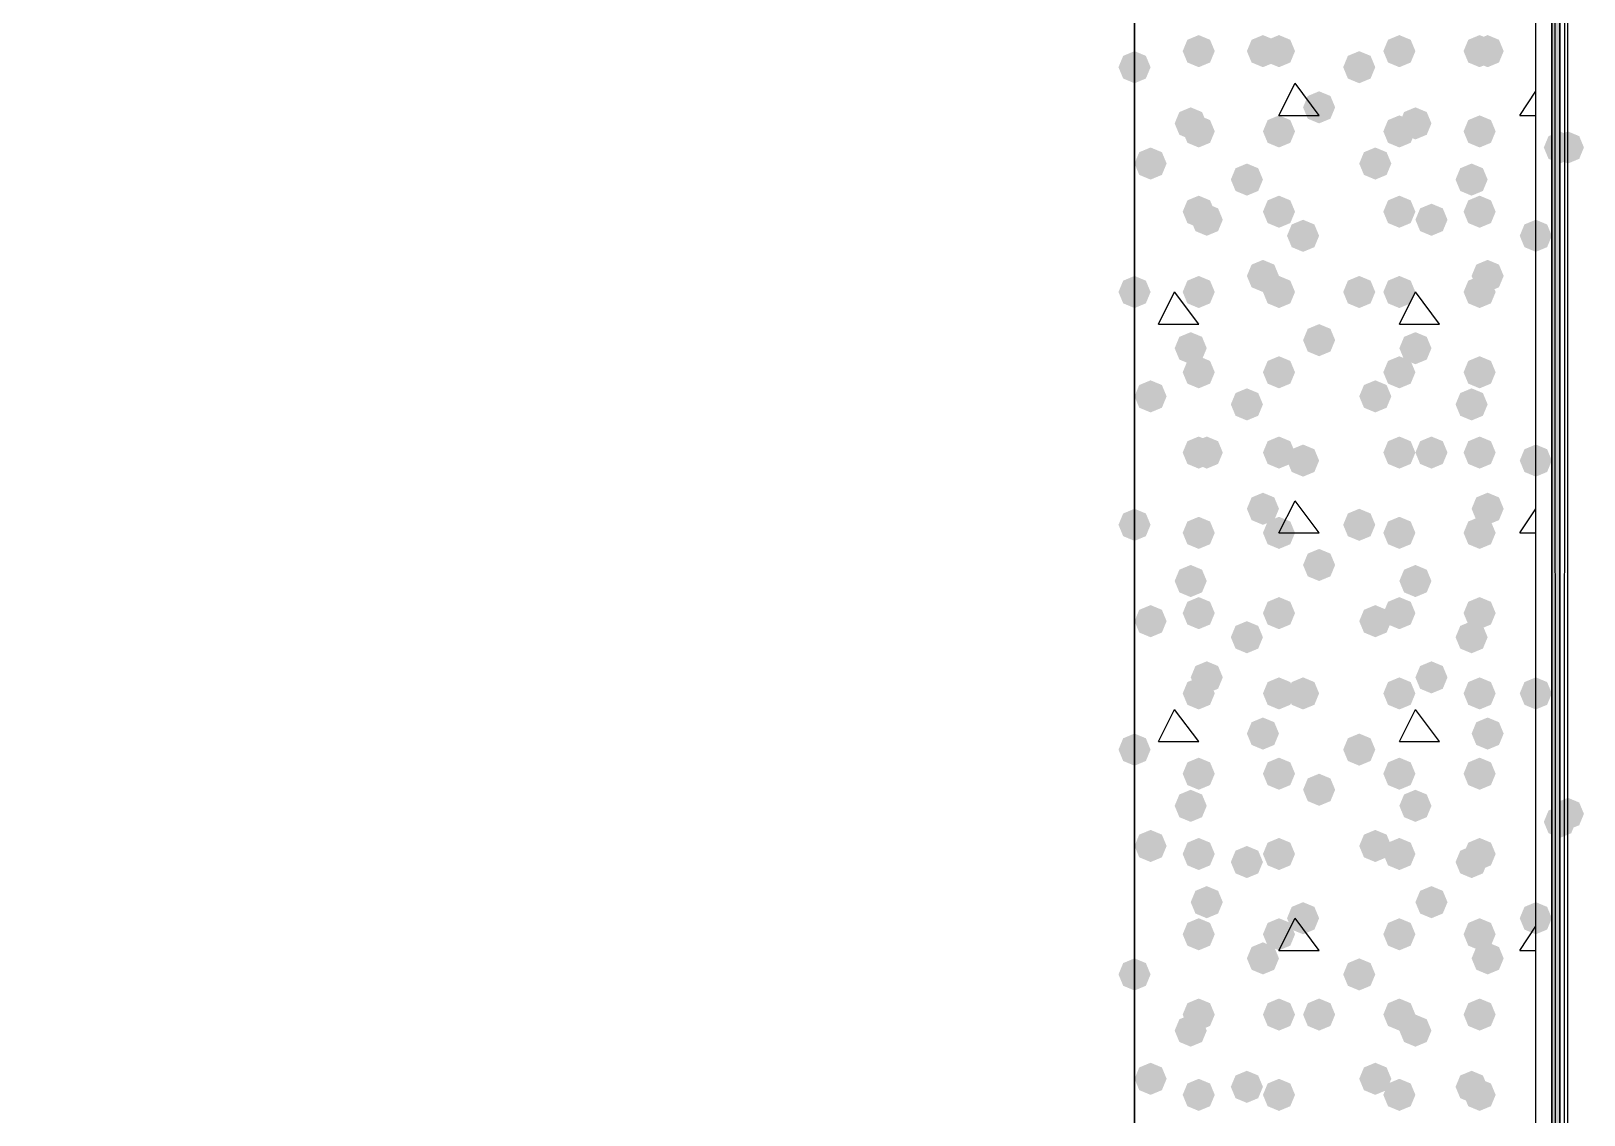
# Model space of a CAD drawing. Header units: millimetres. Extents: x 0 to 420, y 0 to 297.
# Drawn here: x 372.64 to 380.83, y 166.22 to 171.94 of the extents above; entities that cross this region are included whole.
import ezdxf

# ---------------------------------------------------------------- set-up
doc = ezdxf.new("R2010")
doc.units = ezdxf.units.MM
doc.layers.get('0').update_dxf_attribs({"linetype": 'CONTINUOUS'})

msp = doc.modelspace()

# ---------------------------------------------------------------- hatches: boundary and pattern name
at = {"true_color": 0x000007}
h = msp.add_hatch(color=0, dxfattribs=at)
h.paths.add_polyline_path([(380.703667, 228.049667), (380.661333, 228.049667), (380.703667, 84.455)], flags=0)
h.paths.add_polyline_path([(380.661333, 228.049667), (380.703667, 84.455), (380.661333, 84.455)], flags=0)
at = {"true_color": 0x000008}
for points in [[(378.883333, 171.831), (378.858462, 171.771204), (378.798667, 171.746333), (378.738871, 171.771204), (378.714, 171.831), (378.738871, 171.890796), (378.798667, 171.915667), (378.858462, 171.890796)], [(379.222, 171.831), (379.197129, 171.771204), (379.137333, 171.746333), (379.077538, 171.771204), (379.052667, 171.831), (379.077537, 171.890796), (379.137333, 171.915667), (379.197129, 171.890796)], [(379.306667, 171.831), (379.281796, 171.771204), (379.222, 171.746333), (379.162204, 171.771204), (379.137333, 171.831), (379.162204, 171.890796), (379.222, 171.915667), (379.281796, 171.890796)], [(379.941667, 171.831), (379.916796, 171.771204), (379.857, 171.746333), (379.797204, 171.771204), (379.772333, 171.831), (379.797204, 171.890796), (379.857, 171.915667), (379.916796, 171.890796)], [(380.365, 171.831), (380.340129, 171.771204), (380.280333, 171.746333), (380.220537, 171.771204), (380.195667, 171.831), (380.220537, 171.890796), (380.280333, 171.915667), (380.340129, 171.890796)], [(380.407333, 171.831), (380.382462, 171.771204), (380.322667, 171.746333), (380.262871, 171.771204), (380.238, 171.831), (380.262871, 171.890796), (380.322667, 171.915667), (380.382462, 171.890796)], [(378.544667, 171.746333), (378.519796, 171.686537), (378.46, 171.661667), (378.400204, 171.686537), (378.375333, 171.746333), (378.400204, 171.806129), (378.46, 171.831), (378.519796, 171.806129)], [(379.73, 171.746333), (379.705129, 171.686537), (379.645333, 171.661667), (379.585537, 171.686537), (379.560667, 171.746333), (379.585537, 171.806129), (379.645333, 171.831), (379.705129, 171.806129)], [(379.518333, 171.534667), (379.493462, 171.474871), (379.433667, 171.45), (379.373871, 171.474871), (379.349, 171.534667), (379.373871, 171.594462), (379.433667, 171.619333), (379.493462, 171.594463)], [(378.841, 171.45), (378.816129, 171.390204), (378.756333, 171.365333), (378.696537, 171.390204), (378.671667, 171.45), (378.696537, 171.509796), (378.756333, 171.534667), (378.816129, 171.509796)], [(380.026333, 171.45), (380.001463, 171.390204), (379.941667, 171.365333), (379.881871, 171.390204), (379.857, 171.45), (379.881871, 171.509796), (379.941667, 171.534667), (380.001462, 171.509796)], [(378.883333, 171.407667), (378.858462, 171.347871), (378.798667, 171.323), (378.738871, 171.347871), (378.714, 171.407667), (378.738871, 171.467462), (378.798667, 171.492333), (378.858462, 171.467463)], [(379.306667, 171.407667), (379.281796, 171.347871), (379.222, 171.323), (379.162204, 171.347871), (379.137333, 171.407667), (379.162204, 171.467462), (379.222, 171.492333), (379.281796, 171.467463)], [(379.941667, 171.407667), (379.916796, 171.347871), (379.857, 171.323), (379.797204, 171.347871), (379.772333, 171.407667), (379.797204, 171.467462), (379.857, 171.492333), (379.916796, 171.467463)], [(380.365, 171.407667), (380.340129, 171.347871), (380.280333, 171.323), (380.220537, 171.347871), (380.195667, 171.407667), (380.220537, 171.467462), (380.280333, 171.492333), (380.340129, 171.467463)], [(378.629333, 171.238333), (378.604462, 171.178537), (378.544667, 171.153667), (378.484871, 171.178537), (378.46, 171.238333), (378.484871, 171.298129), (378.544667, 171.323), (378.604462, 171.298129)], [(379.814667, 171.238333), (379.789796, 171.178537), (379.73, 171.153667), (379.670204, 171.178537), (379.645333, 171.238333), (379.670204, 171.298129), (379.73, 171.323), (379.789796, 171.298129)], [(379.137333, 171.153667), (379.112462, 171.093871), (379.052667, 171.069), (378.992871, 171.093871), (378.968, 171.153667), (378.992871, 171.213462), (379.052667, 171.238333), (379.112462, 171.213463)], [(380.322667, 171.153667), (380.297796, 171.093871), (380.238, 171.069), (380.178204, 171.093871), (380.153333, 171.153667), (380.178204, 171.213462), (380.238, 171.238333), (380.297796, 171.213463)], [(378.883333, 170.984333), (378.858462, 170.924537), (378.798667, 170.899667), (378.738871, 170.924537), (378.714, 170.984333), (378.738871, 171.044129), (378.798667, 171.069), (378.858462, 171.044129)], [(379.306667, 170.984333), (379.281796, 170.924537), (379.222, 170.899667), (379.162204, 170.924537), (379.137333, 170.984333), (379.162204, 171.044129), (379.222, 171.069), (379.281796, 171.044129)], [(379.941667, 170.984333), (379.916796, 170.924537), (379.857, 170.899667), (379.797204, 170.924537), (379.772333, 170.984333), (379.797204, 171.044129), (379.857, 171.069), (379.916796, 171.044129)], [(380.365, 170.984333), (380.340129, 170.924537), (380.280333, 170.899667), (380.220537, 170.924537), (380.195667, 170.984333), (380.220537, 171.044129), (380.280333, 171.069), (380.340129, 171.044129)], [(378.925667, 170.942), (378.900796, 170.882204), (378.841, 170.857333), (378.781204, 170.882204), (378.756333, 170.942), (378.781204, 171.001796), (378.841, 171.026667), (378.900796, 171.001796)], [(380.111, 170.942), (380.086129, 170.882204), (380.026333, 170.857333), (379.966537, 170.882204), (379.941667, 170.942), (379.966537, 171.001796), (380.026333, 171.026667), (380.086129, 171.001796)], [(379.433667, 170.857333), (379.408796, 170.797537), (379.349, 170.772667), (379.289204, 170.797537), (379.264333, 170.857333), (379.289204, 170.917129), (379.349, 170.942), (379.408796, 170.917129)], [(380.661333, 170.857333), (380.636462, 170.797537), (380.576667, 170.772667), (380.516871, 170.797537), (380.492, 170.857333), (380.516871, 170.917129), (380.576667, 170.942), (380.636462, 170.917129)], [(379.222, 170.645667), (379.197129, 170.585871), (379.137333, 170.561), (379.077538, 170.585871), (379.052667, 170.645667), (379.077537, 170.705462), (379.137333, 170.730333), (379.197129, 170.705463)], [(380.407333, 170.645667), (380.382462, 170.585871), (380.322667, 170.561), (380.262871, 170.585871), (380.238, 170.645667), (380.262871, 170.705462), (380.322667, 170.730333), (380.382462, 170.705463)], [(378.544667, 170.561), (378.519796, 170.501204), (378.46, 170.476333), (378.400204, 170.501204), (378.375333, 170.561), (378.400204, 170.620796), (378.46, 170.645667), (378.519796, 170.620796)], [(378.883333, 170.561), (378.858462, 170.501204), (378.798667, 170.476333), (378.738871, 170.501204), (378.714, 170.561), (378.738871, 170.620796), (378.798667, 170.645667), (378.858462, 170.620796)], [(379.306667, 170.561), (379.281796, 170.501204), (379.222, 170.476333), (379.162204, 170.501204), (379.137333, 170.561), (379.162204, 170.620796), (379.222, 170.645667), (379.281796, 170.620796)], [(379.73, 170.561), (379.705129, 170.501204), (379.645333, 170.476333), (379.585537, 170.501204), (379.560667, 170.561), (379.585537, 170.620796), (379.645333, 170.645667), (379.705129, 170.620796)], [(379.941667, 170.561), (379.916796, 170.501204), (379.857, 170.476333), (379.797204, 170.501204), (379.772333, 170.561), (379.797204, 170.620796), (379.857, 170.645667), (379.916796, 170.620796)], [(380.365, 170.561), (380.340129, 170.501204), (380.280333, 170.476333), (380.220537, 170.501204), (380.195667, 170.561), (380.220537, 170.620796), (380.280333, 170.645667), (380.340129, 170.620796)], [(379.518333, 170.307), (379.493462, 170.247204), (379.433667, 170.222333), (379.373871, 170.247204), (379.349, 170.307), (379.373871, 170.366796), (379.433667, 170.391667), (379.493462, 170.366796)], [(378.841, 170.264667), (378.816129, 170.204871), (378.756333, 170.18), (378.696537, 170.204871), (378.671667, 170.264667), (378.696537, 170.324462), (378.756333, 170.349333), (378.816129, 170.324463)], [(380.026333, 170.264667), (380.001463, 170.204871), (379.941667, 170.18), (379.881871, 170.204871), (379.857, 170.264667), (379.881871, 170.324462), (379.941667, 170.349333), (380.001462, 170.324463)], [(378.883333, 170.137667), (378.858462, 170.077871), (378.798667, 170.053), (378.738871, 170.077871), (378.714, 170.137667), (378.738871, 170.197462), (378.798667, 170.222333), (378.858462, 170.197463)], [(379.306667, 170.137667), (379.281796, 170.077871), (379.222, 170.053), (379.162204, 170.077871), (379.137333, 170.137667), (379.162204, 170.197462), (379.222, 170.222333), (379.281796, 170.197463)], [(379.941667, 170.137667), (379.916796, 170.077871), (379.857, 170.053), (379.797204, 170.077871), (379.772333, 170.137667), (379.797204, 170.197462), (379.857, 170.222333), (379.916796, 170.197463)], [(380.365, 170.137667), (380.340129, 170.077871), (380.280333, 170.053), (380.220537, 170.077871), (380.195667, 170.137667), (380.220537, 170.197462), (380.280333, 170.222333), (380.340129, 170.197463)], [(378.629333, 170.010667), (378.604462, 169.950871), (378.544667, 169.926), (378.484871, 169.950871), (378.46, 170.010667), (378.484871, 170.070462), (378.544667, 170.095333), (378.604462, 170.070463)], [(379.814667, 170.010667), (379.789796, 169.950871), (379.73, 169.926), (379.670204, 169.950871), (379.645333, 170.010667), (379.670204, 170.070462), (379.73, 170.095333), (379.789796, 170.070463)], [(379.137333, 169.968333), (379.112462, 169.908537), (379.052667, 169.883667), (378.992871, 169.908537), (378.968, 169.968333), (378.992871, 170.028129), (379.052667, 170.053), (379.112462, 170.028129)], [(380.322667, 169.968333), (380.297796, 169.908537), (380.238, 169.883667), (380.178204, 169.908537), (380.153333, 169.968333), (380.178204, 170.028129), (380.238, 170.053), (380.297796, 170.028129)], [(378.883333, 169.714333), (378.858462, 169.654538), (378.798667, 169.629667), (378.738871, 169.654538), (378.714, 169.714333), (378.738871, 169.774129), (378.798667, 169.799), (378.858462, 169.774129)], [(378.925667, 169.714333), (378.900796, 169.654538), (378.841, 169.629667), (378.781204, 169.654538), (378.756333, 169.714333), (378.781204, 169.774129), (378.841, 169.799), (378.900796, 169.774129)], [(379.306667, 169.714333), (379.281796, 169.654538), (379.222, 169.629667), (379.162204, 169.654538), (379.137333, 169.714333), (379.162204, 169.774129), (379.222, 169.799), (379.281796, 169.774129)], [(379.433667, 169.672), (379.408796, 169.612204), (379.349, 169.587333), (379.289204, 169.612204), (379.264333, 169.672), (379.289204, 169.731796), (379.349, 169.756667), (379.408796, 169.731796)], [(379.941667, 169.714333), (379.916796, 169.654538), (379.857, 169.629667), (379.797204, 169.654538), (379.772333, 169.714333), (379.797204, 169.774129), (379.857, 169.799), (379.916796, 169.774129)], [(380.111, 169.714333), (380.086129, 169.654538), (380.026333, 169.629667), (379.966537, 169.654538), (379.941667, 169.714333), (379.966537, 169.774129), (380.026333, 169.799), (380.086129, 169.774129)], [(380.365, 169.714333), (380.340129, 169.654538), (380.280333, 169.629667), (380.220537, 169.654538), (380.195667, 169.714333), (380.220537, 169.774129), (380.280333, 169.799), (380.340129, 169.774129)], [(380.661333, 169.672), (380.636462, 169.612204), (380.576667, 169.587333), (380.516871, 169.612204), (380.492, 169.672), (380.516871, 169.731796), (380.576667, 169.756667), (380.636462, 169.731796)], [(379.222, 169.418), (379.197129, 169.358204), (379.137333, 169.333333), (379.077538, 169.358204), (379.052667, 169.418), (379.077537, 169.477796), (379.137333, 169.502667), (379.197129, 169.477796)], [(380.407333, 169.418), (380.382462, 169.358204), (380.322667, 169.333333), (380.262871, 169.358204), (380.238, 169.418), (380.262871, 169.477796), (380.322667, 169.502667), (380.382462, 169.477796)], [(378.544667, 169.333333), (378.519796, 169.273537), (378.46, 169.248667), (378.400204, 169.273537), (378.375333, 169.333333), (378.400204, 169.393129), (378.46, 169.418), (378.519796, 169.393129)], [(379.73, 169.333333), (379.705129, 169.273537), (379.645333, 169.248667), (379.585537, 169.273537), (379.560667, 169.333333), (379.585537, 169.393129), (379.645333, 169.418), (379.705129, 169.393129)], [(378.883333, 169.291), (378.858462, 169.231204), (378.798667, 169.206333), (378.738871, 169.231204), (378.714, 169.291), (378.738871, 169.350796), (378.798667, 169.375667), (378.858462, 169.350796)], [(379.306667, 169.291), (379.281796, 169.231204), (379.222, 169.206333), (379.162204, 169.231204), (379.137333, 169.291), (379.162204, 169.350796), (379.222, 169.375667), (379.281796, 169.350796)], [(379.941667, 169.291), (379.916796, 169.231204), (379.857, 169.206333), (379.797204, 169.231204), (379.772333, 169.291), (379.797204, 169.350796), (379.857, 169.375667), (379.916796, 169.350796)], [(380.365, 169.291), (380.340129, 169.231204), (380.280333, 169.206333), (380.220537, 169.231204), (380.195667, 169.291), (380.220537, 169.350796), (380.280333, 169.375667), (380.340129, 169.350796)], [(379.518333, 169.121667), (379.493462, 169.061871), (379.433667, 169.037), (379.373871, 169.061871), (379.349, 169.121667), (379.373871, 169.181462), (379.433667, 169.206333), (379.493462, 169.181463)], [(378.841, 169.037), (378.816129, 168.977204), (378.756333, 168.952333), (378.696537, 168.977204), (378.671667, 169.037), (378.696537, 169.096796), (378.756333, 169.121667), (378.816129, 169.096796)], [(380.026333, 169.037), (380.001463, 168.977204), (379.941667, 168.952333), (379.881871, 168.977204), (379.857, 169.037), (379.881871, 169.096796), (379.941667, 169.121667), (380.001462, 169.096796)], [(378.629333, 168.825333), (378.604462, 168.765537), (378.544667, 168.740667), (378.484871, 168.765537), (378.46, 168.825333), (378.484871, 168.885129), (378.544667, 168.91), (378.604462, 168.885129)], [(378.883333, 168.867667), (378.858462, 168.807871), (378.798667, 168.783), (378.738871, 168.807871), (378.714, 168.867667), (378.738871, 168.927462), (378.798667, 168.952333), (378.858462, 168.927463)], [(379.306667, 168.867667), (379.281796, 168.807871), (379.222, 168.783), (379.162204, 168.807871), (379.137333, 168.867667), (379.162204, 168.927462), (379.222, 168.952333), (379.281796, 168.927463)], [(379.814667, 168.825333), (379.789796, 168.765537), (379.73, 168.740667), (379.670204, 168.765537), (379.645333, 168.825333), (379.670204, 168.885129), (379.73, 168.91), (379.789796, 168.885129)], [(379.941667, 168.867667), (379.916796, 168.807871), (379.857, 168.783), (379.797204, 168.807871), (379.772333, 168.867667), (379.797204, 168.927462), (379.857, 168.952333), (379.916796, 168.927463)], [(380.365, 168.867667), (380.340129, 168.807871), (380.280333, 168.783), (380.220537, 168.807871), (380.195667, 168.867667), (380.220537, 168.927462), (380.280333, 168.952333), (380.340129, 168.927463)], [(379.137333, 168.740667), (379.112462, 168.680871), (379.052667, 168.656), (378.992871, 168.680871), (378.968, 168.740667), (378.992871, 168.800462), (379.052667, 168.825333), (379.112462, 168.800463)], [(380.322667, 168.740667), (380.297796, 168.680871), (380.238, 168.656), (380.178204, 168.680871), (380.153333, 168.740667), (380.178204, 168.800462), (380.238, 168.825333), (380.297796, 168.800463)], [(378.925667, 168.529), (378.900796, 168.469204), (378.841, 168.444333), (378.781204, 168.469204), (378.756333, 168.529), (378.781204, 168.588796), (378.841, 168.613667), (378.900796, 168.588796)], [(380.111, 168.529), (380.086129, 168.469204), (380.026333, 168.444333), (379.966537, 168.469204), (379.941667, 168.529), (379.966537, 168.588796), (380.026333, 168.613667), (380.086129, 168.588796)], [(378.883333, 168.444333), (378.858462, 168.384537), (378.798667, 168.359667), (378.738871, 168.384537), (378.714, 168.444333), (378.738871, 168.504129), (378.798667, 168.529), (378.858462, 168.504129)], [(379.306667, 168.444333), (379.281796, 168.384537), (379.222, 168.359667), (379.162204, 168.384537), (379.137333, 168.444333), (379.162204, 168.504129), (379.222, 168.529), (379.281796, 168.504129)], [(379.433667, 168.444333), (379.408796, 168.384537), (379.349, 168.359667), (379.289204, 168.384537), (379.264333, 168.444333), (379.289204, 168.504129), (379.349, 168.529), (379.408796, 168.504129)], [(379.941667, 168.444333), (379.916796, 168.384537), (379.857, 168.359667), (379.797204, 168.384537), (379.772333, 168.444333), (379.797204, 168.504129), (379.857, 168.529), (379.916796, 168.504129)], [(380.365, 168.444333), (380.340129, 168.384537), (380.280333, 168.359667), (380.220537, 168.384537), (380.195667, 168.444333), (380.220537, 168.504129), (380.280333, 168.529), (380.340129, 168.504129)], [(380.661333, 168.444333), (380.636462, 168.384537), (380.576667, 168.359667), (380.516871, 168.384537), (380.492, 168.444333), (380.516871, 168.504129), (380.576667, 168.529), (380.636462, 168.504129)], [(379.222, 168.232667), (379.197129, 168.172871), (379.137333, 168.148), (379.077538, 168.172871), (379.052667, 168.232667), (379.077537, 168.292462), (379.137333, 168.317333), (379.197129, 168.292463)], [(380.407333, 168.232667), (380.382462, 168.172871), (380.322667, 168.148), (380.262871, 168.172871), (380.238, 168.232667), (380.262871, 168.292462), (380.322667, 168.317333), (380.382462, 168.292463)], [(378.544667, 168.148), (378.519796, 168.088204), (378.46, 168.063333), (378.400204, 168.088204), (378.375333, 168.148), (378.400204, 168.207796), (378.46, 168.232667), (378.519796, 168.207796)], [(379.73, 168.148), (379.705129, 168.088204), (379.645333, 168.063333), (379.585537, 168.088204), (379.560667, 168.148), (379.585537, 168.207796), (379.645333, 168.232667), (379.705129, 168.207796)], [(378.883333, 168.021), (378.858462, 167.961204), (378.798667, 167.936333), (378.738871, 167.961204), (378.714, 168.021), (378.738871, 168.080796), (378.798667, 168.105667), (378.858462, 168.080796)], [(379.306667, 168.021), (379.281796, 167.961204), (379.222, 167.936333), (379.162204, 167.961204), (379.137333, 168.021), (379.162204, 168.080796), (379.222, 168.105667), (379.281796, 168.080796)], [(379.941667, 168.021), (379.916796, 167.961204), (379.857, 167.936333), (379.797204, 167.961204), (379.772333, 168.021), (379.797204, 168.080796), (379.857, 168.105667), (379.916796, 168.080796)], [(380.365, 168.021), (380.340129, 167.961204), (380.280333, 167.936333), (380.220537, 167.961204), (380.195667, 168.021), (380.220537, 168.080796), (380.280333, 168.105667), (380.340129, 168.080796)], [(379.518333, 167.936333), (379.493462, 167.876537), (379.433667, 167.851667), (379.373871, 167.876537), (379.349, 167.936333), (379.373871, 167.996129), (379.433667, 168.021), (379.493462, 167.996129)], [(378.841, 167.851667), (378.816129, 167.791871), (378.756333, 167.767), (378.696537, 167.791871), (378.671667, 167.851667), (378.696537, 167.911462), (378.756333, 167.936333), (378.816129, 167.911463)], [(380.026333, 167.851667), (380.001463, 167.791871), (379.941667, 167.767), (379.881871, 167.791871), (379.857, 167.851667), (379.881871, 167.911462), (379.941667, 167.936333), (380.001462, 167.911463)], [(378.629333, 167.64), (378.604462, 167.580204), (378.544667, 167.555333), (378.484871, 167.580204), (378.46, 167.64), (378.484871, 167.699796), (378.544667, 167.724667), (378.604462, 167.699796)], [(378.883333, 167.597667), (378.858462, 167.537871), (378.798667, 167.513), (378.738871, 167.537871), (378.714, 167.597667), (378.738871, 167.657462), (378.798667, 167.682333), (378.858462, 167.657463)], [(379.306667, 167.597667), (379.281796, 167.537871), (379.222, 167.513), (379.162204, 167.537871), (379.137333, 167.597667), (379.162204, 167.657462), (379.222, 167.682333), (379.281796, 167.657463)], [(379.814667, 167.64), (379.789796, 167.580204), (379.73, 167.555333), (379.670204, 167.580204), (379.645333, 167.64), (379.670204, 167.699796), (379.73, 167.724667), (379.789796, 167.699796)], [(379.941667, 167.597667), (379.916796, 167.537871), (379.857, 167.513), (379.797204, 167.537871), (379.772333, 167.597667), (379.797204, 167.657462), (379.857, 167.682333), (379.916796, 167.657463)], [(380.365, 167.597667), (380.340129, 167.537871), (380.280333, 167.513), (380.220537, 167.537871), (380.195667, 167.597667), (380.220537, 167.657462), (380.280333, 167.682333), (380.340129, 167.657463)], [(379.137333, 167.555333), (379.112462, 167.495537), (379.052667, 167.470667), (378.992871, 167.495537), (378.968, 167.555333), (378.992871, 167.615129), (379.052667, 167.64), (379.112462, 167.615129)], [(380.322667, 167.555333), (380.297796, 167.495537), (380.238, 167.470667), (380.178204, 167.495537), (380.153333, 167.555333), (380.178204, 167.615129), (380.238, 167.64), (380.297796, 167.615129)], [(378.925667, 167.343667), (378.900796, 167.283871), (378.841, 167.259), (378.781204, 167.283871), (378.756333, 167.343667), (378.781204, 167.403462), (378.841, 167.428333), (378.900796, 167.403463)], [(380.111, 167.343667), (380.086129, 167.283871), (380.026333, 167.259), (379.966537, 167.283871), (379.941667, 167.343667), (379.966537, 167.403462), (380.026333, 167.428333), (380.086129, 167.403463)], [(379.433667, 167.259), (379.408796, 167.199204), (379.349, 167.174333), (379.289204, 167.199204), (379.264333, 167.259), (379.289204, 167.318796), (379.349, 167.343667), (379.408796, 167.318796)], [(380.661333, 167.259), (380.636462, 167.199204), (380.576667, 167.174333), (380.516871, 167.199204), (380.492, 167.259), (380.516871, 167.318796), (380.576667, 167.343667), (380.636462, 167.318796)], [(378.883333, 167.174333), (378.858462, 167.114537), (378.798667, 167.089667), (378.738871, 167.114537), (378.714, 167.174333), (378.738871, 167.234129), (378.798667, 167.259), (378.858462, 167.234129)], [(379.306667, 167.174333), (379.281796, 167.114537), (379.222, 167.089667), (379.162204, 167.114537), (379.137333, 167.174333), (379.162204, 167.234129), (379.222, 167.259), (379.281796, 167.234129)], [(379.941667, 167.174333), (379.916796, 167.114537), (379.857, 167.089667), (379.797204, 167.114537), (379.772333, 167.174333), (379.797204, 167.234129), (379.857, 167.259), (379.916796, 167.234129)], [(380.365, 167.174333), (380.340129, 167.114537), (380.280333, 167.089667), (380.220537, 167.114537), (380.195667, 167.174333), (380.220537, 167.234129), (380.280333, 167.259), (380.340129, 167.234129)], [(379.222, 167.047333), (379.197129, 166.987537), (379.137333, 166.962667), (379.077538, 166.987537), (379.052667, 167.047333), (379.077537, 167.107129), (379.137333, 167.132), (379.197129, 167.107129)], [(380.407333, 167.047333), (380.382462, 166.987537), (380.322667, 166.962667), (380.262871, 166.987537), (380.238, 167.047333), (380.262871, 167.107129), (380.322667, 167.132), (380.382462, 167.107129)], [(378.544667, 166.962667), (378.519796, 166.902871), (378.46, 166.878), (378.400204, 166.902871), (378.375333, 166.962667), (378.400204, 167.022462), (378.46, 167.047333), (378.519796, 167.022463)], [(379.73, 166.962667), (379.705129, 166.902871), (379.645333, 166.878), (379.585537, 166.902871), (379.560667, 166.962667), (379.585537, 167.022462), (379.645333, 167.047333), (379.705129, 167.022463)], [(378.883333, 166.751), (378.858462, 166.691204), (378.798667, 166.666333), (378.738871, 166.691204), (378.714, 166.751), (378.738871, 166.810796), (378.798667, 166.835667), (378.858462, 166.810796)], [(379.306667, 166.751), (379.281796, 166.691204), (379.222, 166.666333), (379.162204, 166.691204), (379.137333, 166.751), (379.162204, 166.810796), (379.222, 166.835667), (379.281796, 166.810796)], [(379.518333, 166.751), (379.493462, 166.691204), (379.433667, 166.666333), (379.373871, 166.691204), (379.349, 166.751), (379.373871, 166.810796), (379.433667, 166.835667), (379.493462, 166.810796)], [(379.941667, 166.751), (379.916796, 166.691204), (379.857, 166.666333), (379.797204, 166.691204), (379.772333, 166.751), (379.797204, 166.810796), (379.857, 166.835667), (379.916796, 166.810796)], [(380.365, 166.751), (380.340129, 166.691204), (380.280333, 166.666333), (380.220537, 166.691204), (380.195667, 166.751), (380.220537, 166.810796), (380.280333, 166.835667), (380.340129, 166.810796)], [(378.841, 166.666333), (378.816129, 166.606537), (378.756333, 166.581667), (378.696537, 166.606537), (378.671667, 166.666333), (378.696537, 166.726129), (378.756333, 166.751), (378.816129, 166.726129)], [(380.026333, 166.666333), (380.001463, 166.606537), (379.941667, 166.581667), (379.881871, 166.606537), (379.857, 166.666333), (379.881871, 166.726129), (379.941667, 166.751), (380.001462, 166.726129)], [(378.629333, 166.412333), (378.604462, 166.352537), (378.544667, 166.327667), (378.484871, 166.352537), (378.46, 166.412333), (378.484871, 166.472129), (378.544667, 166.497), (378.604462, 166.472129)], [(379.137333, 166.37), (379.112462, 166.310204), (379.052667, 166.285333), (378.992871, 166.310204), (378.968, 166.37), (378.992871, 166.429796), (379.052667, 166.454667), (379.112462, 166.429796)], [(379.814667, 166.412333), (379.789796, 166.352537), (379.73, 166.327667), (379.670204, 166.352537), (379.645333, 166.412333), (379.670204, 166.472129), (379.73, 166.497), (379.789796, 166.472129)], [(380.322667, 166.37), (380.297796, 166.310204), (380.238, 166.285333), (380.178204, 166.310204), (380.153333, 166.37), (380.178204, 166.429796), (380.238, 166.454667), (380.297796, 166.429796)], [(378.883333, 166.327667), (378.858462, 166.267871), (378.798667, 166.243), (378.738871, 166.267871), (378.714, 166.327667), (378.738871, 166.387462), (378.798667, 166.412333), (378.858462, 166.387463)], [(379.306667, 166.327667), (379.281796, 166.267871), (379.222, 166.243), (379.162204, 166.267871), (379.137333, 166.327667), (379.162204, 166.387462), (379.222, 166.412333), (379.281796, 166.387463)], [(379.941667, 166.327667), (379.916796, 166.267871), (379.857, 166.243), (379.797204, 166.267871), (379.772333, 166.327667), (379.797204, 166.387462), (379.857, 166.412333), (379.916796, 166.387463)], [(380.365, 166.327667), (380.340129, 166.267871), (380.280333, 166.243), (380.220537, 166.267871), (380.195667, 166.327667), (380.220537, 166.387462), (380.280333, 166.412333), (380.340129, 166.387463)]]:
    msp.add_hatch(color=0, dxfattribs=at).paths.add_polyline_path(points, flags=0)
at = {"true_color": 0x0000fe}
for points in [[(380.788333, 171.323), (380.763462, 171.263204), (380.703667, 171.238333), (380.643871, 171.263204), (380.619, 171.323), (380.643871, 171.382796), (380.703667, 171.407667), (380.763462, 171.382796)], [(380.788333, 171.323), (380.763462, 171.263204), (380.703667, 171.238333), (380.643871, 171.263204), (380.619, 171.323), (380.643871, 171.382796), (380.703667, 171.407667), (380.763462, 171.382796)], [(380.788333, 171.323), (380.763462, 171.263204), (380.703667, 171.238333), (380.643871, 171.263204), (380.619, 171.323), (380.643871, 171.382796), (380.703667, 171.407667), (380.763462, 171.382796)], [(380.830667, 171.323), (380.805796, 171.263204), (380.746, 171.238333), (380.686204, 171.263204), (380.661333, 171.323), (380.686204, 171.382796), (380.746, 171.407667), (380.805796, 171.382796)], [(380.788333, 167.767), (380.763462, 167.707204), (380.703667, 167.682333), (380.643871, 167.707204), (380.619, 167.767), (380.643871, 167.826796), (380.703667, 167.851667), (380.763462, 167.826796)], [(380.788333, 167.767), (380.763462, 167.707204), (380.703667, 167.682333), (380.643871, 167.707204), (380.619, 167.767), (380.643871, 167.826796), (380.703667, 167.851667), (380.763462, 167.826796)], [(380.788333, 167.767), (380.763462, 167.707204), (380.703667, 167.682333), (380.643871, 167.707204), (380.619, 167.767), (380.643871, 167.826796), (380.703667, 167.851667), (380.763462, 167.826796)], [(380.830667, 167.809333), (380.805796, 167.749537), (380.746, 167.724667), (380.686204, 167.749537), (380.661333, 167.809333), (380.686204, 167.869129), (380.746, 167.894), (380.805796, 167.869129)]]:
    msp.add_hatch(color=0, dxfattribs=at).paths.add_polyline_path(points, flags=0)

# ---------------------------------------------------------------- linework, layer by layer
at = {"color": 0, "true_color": 0x000007}
for points in [[(380.746, 84.412667), (380.746, 228.092), (380.703667, 228.092)], [(380.661333, 228.049667), (380.661333, 84.455)], [(380.703667, 228.049667), (380.703667, 84.412667)], [(380.703667, 228.049667), (380.703667, 84.455), (380.703667, 84.412667)], [(378.46, 183.430333), (378.46, 164.380333)], [(380.576667, 164.380333), (380.576667, 183.430333)]]:
    msp.add_lwpolyline(points, dxfattribs=at)
for points in [[(380.703667, 228.049667), (380.661333, 228.049667), (380.703667, 84.455)], [(380.661333, 228.049667), (380.703667, 84.455), (380.661333, 84.455)], [(380.746, 228.049667), (380.703667, 228.049667), (380.703667, 84.412667)], [(380.703667, 228.049667), (380.703667, 84.412667)], [(32.342667, 185.547), (32.342667, 162.263667), (380.576667, 162.263667), (380.576667, 185.547), (218.101333, 185.547), (218.101333, 206.756), (194.775667, 206.756), (194.775667, 185.547)], [(32.342667, 185.547), (32.342667, 162.263667), (380.576667, 162.263667), (380.576667, 185.547), (218.101333, 185.547), (218.101333, 206.756), (194.775667, 206.756), (194.775667, 185.547)]]:
    msp.add_lwpolyline(points, close=True, dxfattribs=at)
at = {"color": 0, "true_color": 0x0000fd}
msp.add_lwpolyline([(34.459333, 164.380333), (378.46, 164.380333), (378.46, 183.430333), (215.984667, 183.430333), (215.984667, 204.639333), (196.934667, 204.639333), (196.934667, 183.430333), (34.459333, 183.430333)], close=True, dxfattribs=at)
at = {"color": 0, "true_color": 0x000008}
for points in [[(379.222, 171.492333), (379.306667, 171.661667)], [(379.433667, 171.492333), (379.306667, 171.661667)], [(380.492, 171.492333), (380.576667, 171.619333)], [(379.222, 171.492333), (379.433667, 171.492333)], [(380.492, 171.492333), (380.576667, 171.492333)], [(378.587, 170.391667), (378.671667, 170.561)], [(378.798667, 170.391667), (378.671667, 170.561)], [(379.857, 170.391667), (379.941667, 170.561)], [(380.068667, 170.391667), (379.941667, 170.561)], [(378.587, 170.391667), (378.798667, 170.391667)], [(379.857, 170.391667), (380.068667, 170.391667)], [(379.222, 169.291), (379.306667, 169.460333)], [(379.433667, 169.291), (379.306667, 169.460333)], [(380.492, 169.291), (380.576667, 169.418)], [(379.222, 169.291), (379.433667, 169.291)], [(380.492, 169.291), (380.576667, 169.291)], [(378.587, 168.190333), (378.671667, 168.359667)], [(378.798667, 168.190333), (378.671667, 168.359667)], [(379.857, 168.190333), (379.941667, 168.359667)], [(380.068667, 168.190333), (379.941667, 168.359667)], [(378.587, 168.190333), (378.798667, 168.190333)], [(379.857, 168.190333), (380.068667, 168.190333)], [(379.222, 167.089667), (379.306667, 167.259)], [(379.433667, 167.089667), (379.306667, 167.259)], [(380.492, 167.089667), (380.576667, 167.216667)], [(379.222, 167.089667), (379.433667, 167.089667)], [(380.492, 167.089667), (380.576667, 167.089667)]]:
    msp.add_lwpolyline(points, dxfattribs=at)

doc.saveas('drawing.dxf')
